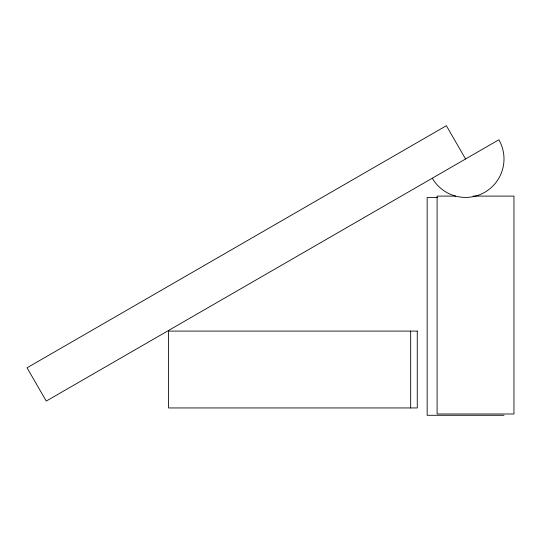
<?xml version="1.0" encoding="UTF-8"?>
<svg xmlns="http://www.w3.org/2000/svg" width="541" height="541" viewBox="0 0 541 541"><rect width="100%" height="100%" fill="white"/><g stroke="black" fill="none" stroke-linecap="round" stroke-linejoin="round"><path stroke-width="0.81" d="M455.63 196.106L437.094 196.106L437.094 413.987L513.95 413.987L513.95 196.106L473.037 196.106M437.642 197.411L427.153 197.411L427.153 415.292L504.002 415.292M465.578 158.986L446.366 125.708L27.05 367.799L46.262 401.077L498.856 139.774A38.425 38.425 0 0 1 484.79 192.265A38.425 38.425 0 0 1 432.3 178.199M410.666 331.092L410.666 407.948M417.26 331.092L168.576 331.092L168.576 407.948L417.26 407.948L417.26 331.092"/></g></svg>
